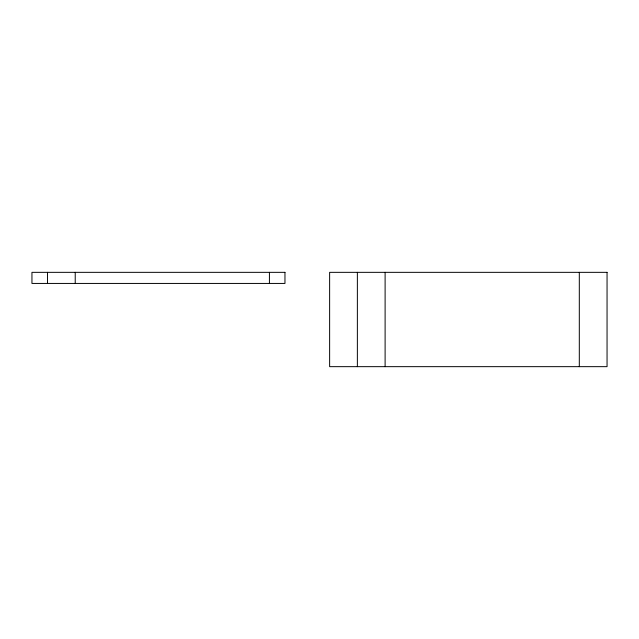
<?xml version="1.0" encoding="UTF-8"?>
<svg xmlns="http://www.w3.org/2000/svg" width="639" height="639" viewBox="0 0 639 639"><rect width="100%" height="100%" fill="white"/><g stroke="black" fill="none" stroke-linecap="round" stroke-linejoin="round"><path stroke-width="0.96" d="M579.309 272.342L579.309 366.658M385.109 272.342L385.109 366.658M357.369 272.342L357.369 366.658M269.426 272.342L269.426 283.436M75.226 272.342L75.226 283.436M47.486 272.342L47.486 283.436M284.962 272.342L31.95 272.342L31.95 283.436L284.962 283.436L284.962 272.342M607.05 272.342L329.628 272.342L329.628 366.658L607.05 366.658L607.05 272.342"/></g></svg>
